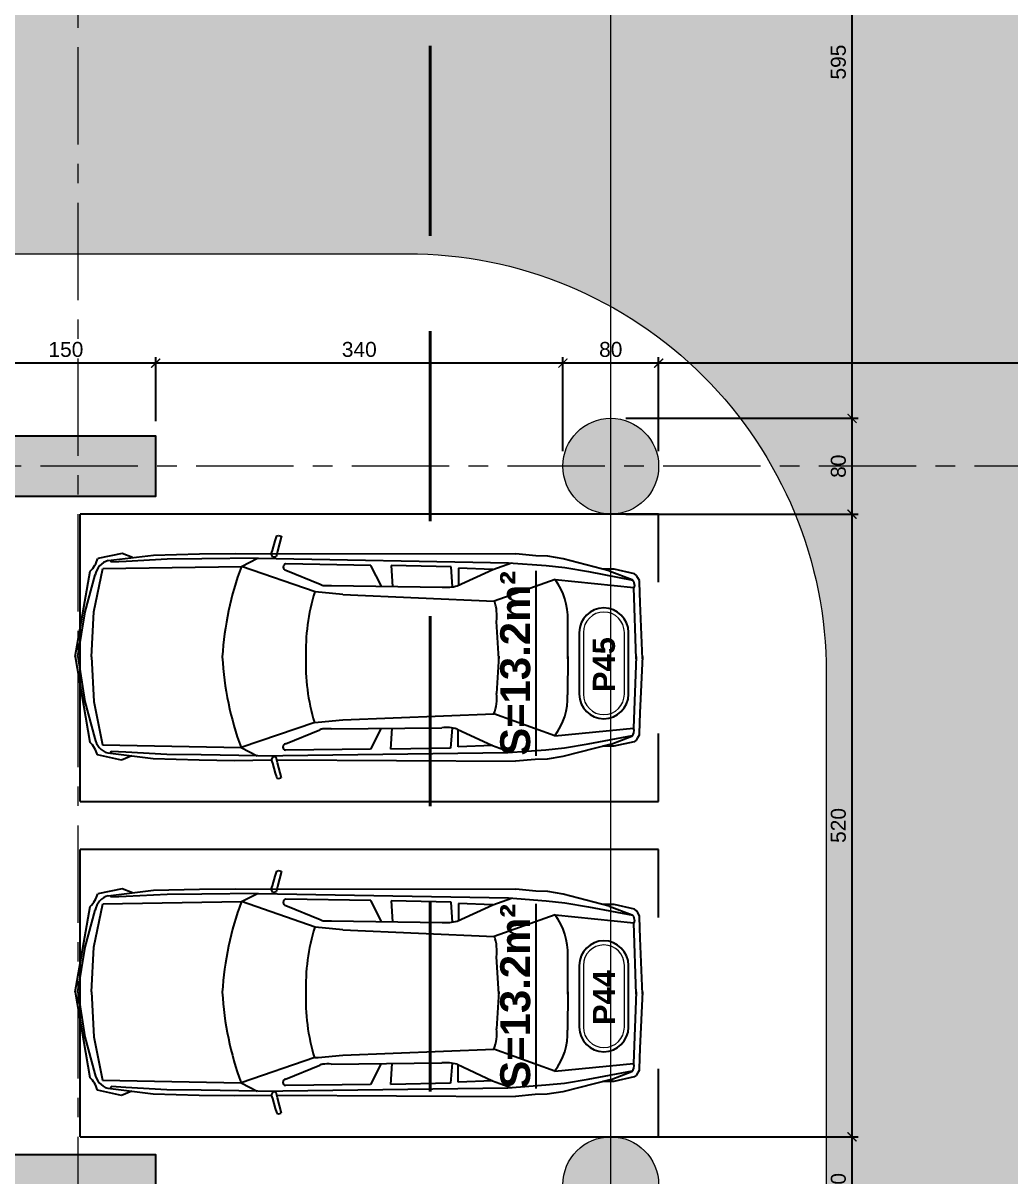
# Model space of a CAD drawing. Header units: centimetres. Extents: x 60496 to 66049, y -55119 to -48212.
# Drawn here: x 63377 to 64201, y -51265 to -50302 of the extents above; entities that cross this region are included whole.
import ezdxf
from ezdxf.enums import TextEntityAlignment as Align

# ---------------------------------------------------------------- set-up
doc = ezdxf.new("R2010")
doc.units = ezdxf.units.CM
doc.header["$LTSCALE"] = 50
doc.header["$MEASUREMENT"] = 0
for name, pattern in [('23486-A01$0${ Chain Double-Dash }', [0]), ('AXES', [2, 1.25, -0.25, 0.25, -0.25]), ('CACHE', [0.375, 0.25, -0.125]), ('CONTINU', [0]), ('DASHED2', [9.525, 6.35, -3.175])]:
    doc.linetypes.add(name, pattern=pattern)
doc.layers.get('0').update_dxf_attribs({"color": 8})
for name, color, linetype in [('AXES', 10, 'AXES'), ('BETON COUPE', 3, 'CONTINU'), ('BETON TRAME', 252, 'Continuous'), ('COTE 50ème', 1, 'Continuous'), ('FINI', 251, 'Continuous'), ('PILIER', 7, 'Continuous'), ('TEXTE', 7, 'Continuous')]:
    doc.layers.add(name, color=color, linetype=linetype)
for name, color, linetype, lineweight in [('BETON HACHURE', 253, 'Continuous', 13), ('EXISTANT COUPE', 251, 'Continuous', 40), ('MACONNERIE COUPE', 7, 'Continuous', 30)]:
    doc.layers.add(name, color=color, linetype=linetype, lineweight=lineweight)
for name, color, linetype, lineweight, true_color in [('HORS GEL', 7, 'CACHE', 15, 0x00661a), ('HORS GEL COTE', 7, 'Continuous', 13, 0x00661a), ('New_2D Drafting - General_Pen_No__4', 252, 'Continuous', 13, 0x696969)]:
    doc.layers.add(name, color=color, linetype=linetype, lineweight=lineweight, true_color=true_color)
doc.layers.add('PREFA MUR SUP TRAME', color=7, linetype='Continuous', true_color=0xd7c7ff)
doc.styles.add('BRMNAMES', font='swisseb.ttf', dxfattribs={"height": 20})
doc.styles.add('RS_TEXT_1.50', font='arial.ttf', dxfattribs={"height": 12.5})
doc.styles.add('RS_TXT_50', font='arial.ttf', dxfattribs={"height": 12.5})
doc.dimstyles.new('RS_50CM_LINEAIRE', dxfattribs={"dimscale": 5, "dimtxt": 12.5, "dimasz": 1.5, "dimexe": 1, "dimexo": 2.5, "dimgap": 1, "dimtad": 1, "dimdec": 1, "dimrnd": 0.5, "dimdsep": 46, "dimtxsty": 'RS_TXT_50', "dimblk1": 'ARCHTICK', "dimblk2": 'ARCHTICK', "dimsah": 1, "dimcen": 2.5, "dimdle": 1, "dimclrt": 4, "dimadec": 0, "dimazin": 2, "dimtfac": 1, "dimtdec": 1, "dimtix": 1, "dimtmove": 2, "dimatfit": 3, "dimfxl": 1, "dimtolj": 1, "dimtzin": 0, "dimarcsym": 0})

# ---------------------------------------------------------------- blocks, each defined once
blk = doc.blocks.new('A$Ce9568e5d')
at = {"layer": 'AXES', "lineweight": 5, "ltscale": 1.3}
for p, q in [((805, 1580), (805, -1344.97)), ((3195, 190), (-1985, 190))]:
    blk.add_line(p, q, dxfattribs=at)
at = {"layer": 'HORS GEL', "linetype": '23486-A01$0${ Chain Double-Dash }', "ltscale": 1.2}
blk.add_line((1250, -1150), (1250, 1580), dxfattribs=at)
blk = doc.blocks.new('_ArchTick')
at = {"color": 0, "linetype": 'ByBlock', "const_width": 0.15}
blk.add_lwpolyline([(-0.5, -0.5), (0.5, 0.5)], dxfattribs=at)
blk = doc.blocks.new('*D1313')
at = {"layer": 'COTE 50ème', "color": 0, "lineweight": -2, "ltscale": 0.5, "transparency": 16777216}
for p, q in [((64069.44, -51317.3), (64069.44, -51227.36)), ((63880.45, -51232.36), (64074.44, -51232.36)), ((63882.69, -51312.3), (64074.44, -51312.3))]:
    blk.add_line(p, q, dxfattribs=at)
at = {"layer": 'Defpoints', "color": 0, "ltscale": 0.5, "transparency": 16777216}
for p in [(63867.95, -51232.36), (64069.44, -51232.36), (63870.19, -51312.3)]:
    blk.add_point(p, dxfattribs=at)
at = {"layer": 'COTE 50ème', "color": 0, "lineweight": -2, "ltscale": 0.5, "transparency": 16777216, "xscale": 7.5, "yscale": 7.5, "zscale": 7.5}
for p, rotation in [((64069.44, -51232.36), 90), ((64069.44, -51312.3), 270)]:
    blk.add_blockref('_ArchTick', p, dxfattribs=dict(at, rotation=rotation))
at = {"layer": 'COTE 50ème', "color": 4, "ltscale": 0.5, "transparency": 16777216, "insert": (64058.05, -51272.33), "char_height": 12.5, "attachment_point": 5, "rotation": 90, "style": 'RS_TXT_50'}
blk.add_mtext('\\A1;80', dxfattribs=at)
blk = doc.blocks.new('*D1314')
at = {"layer": 'COTE 50ème', "color": 0, "lineweight": -2, "ltscale": 0.5, "transparency": 16777216}
for p, q in [((64069.44, -51237.36), (64069.44, -50707.36)), ((63880.45, -50712.36), (64074.44, -50712.36)), ((63880.45, -51232.36), (64074.44, -51232.36))]:
    blk.add_line(p, q, dxfattribs=at)
at = {"layer": 'Defpoints', "color": 0, "ltscale": 0.5, "transparency": 16777216}
for p in [(63867.95, -50712.36), (64069.44, -50712.36), (63867.95, -51232.36)]:
    blk.add_point(p, dxfattribs=at)
at = {"layer": 'COTE 50ème', "color": 0, "lineweight": -2, "ltscale": 0.5, "transparency": 16777216, "xscale": 7.5, "yscale": 7.5, "zscale": 7.5}
for p, rotation in [((64069.44, -50712.36), 90), ((64069.44, -51232.36), 270)]:
    blk.add_blockref('_ArchTick', p, dxfattribs=dict(at, rotation=rotation))
at = {"layer": 'COTE 50ème', "color": 4, "ltscale": 0.5, "transparency": 16777216, "insert": (64058.05, -50972.36), "char_height": 12.5, "attachment_point": 5, "rotation": 90, "style": 'RS_TXT_50'}
blk.add_mtext('\\A1;520', dxfattribs=at)
blk = doc.blocks.new('*D1315')
at = {"layer": 'COTE 50ème', "color": 0, "lineweight": -2, "ltscale": 0.5, "transparency": 16777216}
for p, q in [((63880.45, -50632.36), (64074.44, -50632.36)), ((64069.44, -50717.36), (64069.44, -50627.36)), ((63880.45, -50712.36), (64074.44, -50712.36))]:
    blk.add_line(p, q, dxfattribs=at)
at = {"layer": 'Defpoints', "color": 0, "ltscale": 0.5, "transparency": 16777216}
for p in [(63867.95, -50632.36), (64069.44, -50632.36), (63867.95, -50712.36)]:
    blk.add_point(p, dxfattribs=at)
at = {"layer": 'COTE 50ème', "color": 0, "lineweight": -2, "ltscale": 0.5, "transparency": 16777216, "xscale": 7.5, "yscale": 7.5, "zscale": 7.5}
for p, rotation in [((64069.44, -50632.36), 90), ((64069.44, -50712.36), 270)]:
    blk.add_blockref('_ArchTick', p, dxfattribs=dict(at, rotation=rotation))
at = {"layer": 'COTE 50ème', "color": 4, "ltscale": 0.5, "transparency": 16777216, "insert": (64058.05, -50672.36), "char_height": 12.5, "attachment_point": 5, "rotation": 90, "style": 'RS_TXT_50'}
blk.add_mtext('\\A1;80', dxfattribs=at)
blk = doc.blocks.new('*D1316')
at = {"layer": 'COTE 50ème', "color": 0, "lineweight": -2, "ltscale": 0.5, "transparency": 16777216}
for p, q in [((64069.44, -50637.36), (64069.44, -50032.36)), ((64000.45, -50037.36), (64074.44, -50037.36)), ((63880.45, -50632.36), (64074.44, -50632.36))]:
    blk.add_line(p, q, dxfattribs=at)
at = {"layer": 'Defpoints', "color": 0, "ltscale": 0.5, "transparency": 16777216}
for p in [(63987.95, -50037.36), (64069.44, -50037.36), (63867.95, -50632.36)]:
    blk.add_point(p, dxfattribs=at)
at = {"layer": 'COTE 50ème', "color": 0, "lineweight": -2, "ltscale": 0.5, "transparency": 16777216, "xscale": 7.5, "yscale": 7.5, "zscale": 7.5}
for p, rotation in [((64069.44, -50037.36), 90), ((64069.44, -50632.36), 270)]:
    blk.add_blockref('_ArchTick', p, dxfattribs=dict(at, rotation=rotation))
at = {"layer": 'COTE 50ème', "color": 4, "ltscale": 0.5, "transparency": 16777216, "insert": (64058.05, -50334.86), "char_height": 12.5, "attachment_point": 5, "rotation": 90, "style": 'RS_TXT_50'}
blk.add_mtext('\\A1;595', dxfattribs=at)
blk = doc.blocks.new('*D1235')
at = {"layer": 'COTE 50ème', "color": 0, "lineweight": -2, "ltscale": 0.5, "transparency": 16777216}
for p, q in [((63907.95, -50659.86), (63907.95, -50581.27)), ((64572.95, -50659.86), (64572.95, -50581.27)), ((64577.95, -50586.27), (63902.95, -50586.27))]:
    blk.add_line(p, q, dxfattribs=at)
at = {"layer": 'Defpoints', "color": 0, "ltscale": 0.5, "transparency": 16777216}
for p in [(63907.95, -50586.27), (63907.95, -50672.36), (64572.95, -50672.36)]:
    blk.add_point(p, dxfattribs=at)
at = {"layer": 'COTE 50ème', "color": 0, "lineweight": -2, "ltscale": 0.5, "transparency": 16777216, "xscale": 7.5, "yscale": 7.5, "zscale": 7.5, "rotation": 180}
blk.add_blockref('_ArchTick', (63907.95, -50586.27), dxfattribs=at)
at = {"layer": 'COTE 50ème', "color": 0, "lineweight": -2, "ltscale": 0.5, "transparency": 16777216, "xscale": 7.5, "yscale": 7.5, "zscale": 7.5}
blk.add_blockref('_ArchTick', (64572.95, -50586.27), dxfattribs=at)
at = {"layer": 'COTE 50ème', "color": 4, "ltscale": 0.5, "transparency": 16777216, "insert": (64240.45, -50574.89), "char_height": 12.5, "attachment_point": 5, "style": 'RS_TXT_50'}
blk.add_mtext('\\A1;665', dxfattribs=at)
blk = doc.blocks.new('*D1236')
at = {"layer": 'COTE 50ème', "color": 0, "lineweight": -2, "ltscale": 0.5, "transparency": 16777216}
for p, q in [((63827.95, -50659.86), (63827.95, -50581.27)), ((63907.95, -50659.86), (63907.95, -50581.27)), ((63912.95, -50586.27), (63822.95, -50586.27))]:
    blk.add_line(p, q, dxfattribs=at)
at = {"layer": 'Defpoints', "color": 0, "ltscale": 0.5, "transparency": 16777216}
for p in [(63827.95, -50586.27), (63827.95, -50672.36), (63907.95, -50672.36)]:
    blk.add_point(p, dxfattribs=at)
at = {"layer": 'COTE 50ème', "color": 0, "lineweight": -2, "ltscale": 0.5, "transparency": 16777216, "xscale": 7.5, "yscale": 7.5, "zscale": 7.5, "rotation": 180}
blk.add_blockref('_ArchTick', (63827.95, -50586.27), dxfattribs=at)
at = {"layer": 'COTE 50ème', "color": 0, "lineweight": -2, "ltscale": 0.5, "transparency": 16777216, "xscale": 7.5, "yscale": 7.5, "zscale": 7.5}
blk.add_blockref('_ArchTick', (63907.95, -50586.27), dxfattribs=at)
at = {"layer": 'COTE 50ème', "color": 4, "ltscale": 0.5, "transparency": 16777216, "insert": (63867.95, -50574.89), "char_height": 12.5, "attachment_point": 5, "style": 'RS_TXT_50'}
blk.add_mtext('\\A1;80', dxfattribs=at)
blk = doc.blocks.new('*D1237')
at = {"layer": 'COTE 50ème', "color": 0, "lineweight": -2, "ltscale": 0.5, "transparency": 16777216}
for p, q in [((63487.95, -50634.86), (63487.95, -50581.27)), ((63827.95, -50659.86), (63827.95, -50581.27)), ((63832.95, -50586.27), (63482.95, -50586.27))]:
    blk.add_line(p, q, dxfattribs=at)
at = {"layer": 'Defpoints', "color": 0, "ltscale": 0.5, "transparency": 16777216}
for p in [(63487.95, -50586.27), (63487.95, -50647.36), (63827.95, -50672.36)]:
    blk.add_point(p, dxfattribs=at)
at = {"layer": 'COTE 50ème', "color": 0, "lineweight": -2, "ltscale": 0.5, "transparency": 16777216, "xscale": 7.5, "yscale": 7.5, "zscale": 7.5, "rotation": 180}
blk.add_blockref('_ArchTick', (63487.95, -50586.27), dxfattribs=at)
at = {"layer": 'COTE 50ème', "color": 0, "lineweight": -2, "ltscale": 0.5, "transparency": 16777216, "xscale": 7.5, "yscale": 7.5, "zscale": 7.5}
blk.add_blockref('_ArchTick', (63827.95, -50586.27), dxfattribs=at)
at = {"layer": 'COTE 50ème', "color": 4, "ltscale": 0.5, "transparency": 16777216, "insert": (63657.95, -50574.88), "char_height": 12.5, "attachment_point": 5, "style": 'RS_TXT_50'}
blk.add_mtext('\\A1;340', dxfattribs=at)
blk = doc.blocks.new('*D1238')
at = {"layer": 'COTE 50ème', "color": 0, "lineweight": -2, "ltscale": 0.5, "transparency": 16777216}
for p, q in [((63337.95, -50634.86), (63337.95, -50581.27)), ((63487.95, -50634.86), (63487.95, -50581.27)), ((63492.95, -50586.27), (63332.95, -50586.27))]:
    blk.add_line(p, q, dxfattribs=at)
at = {"layer": 'Defpoints', "color": 0, "ltscale": 0.5, "transparency": 16777216}
for p in [(63337.95, -50586.27), (63337.95, -50647.36), (63487.95, -50647.36)]:
    blk.add_point(p, dxfattribs=at)
at = {"layer": 'COTE 50ème', "color": 0, "lineweight": -2, "ltscale": 0.5, "transparency": 16777216, "xscale": 7.5, "yscale": 7.5, "zscale": 7.5, "rotation": 180}
blk.add_blockref('_ArchTick', (63337.95, -50586.27), dxfattribs=at)
at = {"layer": 'COTE 50ème', "color": 0, "lineweight": -2, "ltscale": 0.5, "transparency": 16777216, "xscale": 7.5, "yscale": 7.5, "zscale": 7.5}
blk.add_blockref('_ArchTick', (63487.95, -50586.27), dxfattribs=at)
at = {"layer": 'COTE 50ème', "color": 4, "ltscale": 0.5, "transparency": 16777216, "insert": (63412.95, -50574.89), "char_height": 12.5, "attachment_point": 5, "style": 'RS_TXT_50'}
blk.add_mtext('\\A1;150', dxfattribs=at)
blk = doc.blocks.new('PILIER')
at = {"color": 252}
blk.add_lwpolyline([(1.563, 1.2), (-1.437, 1.2, 1), (-1.437, -1.2), (1.563, -1.2, 1), (1.563, 1.2, -1)], format="xyb", dxfattribs=at)
at = {"color": 10, "lineweight": 20}
blk.add_lwpolyline([(1.563, 1), (-1.437, 1, 1), (-1.437, -1), (1.563, -1, 1)], format="xyb", close=True, dxfattribs=at)
at = {"color": 7, "style": 'BRMNAMES'}
blk.add_attdef('PILIER_TEXTE', text='', height=1.076, dxfattribs=at).set_placement((0, 0), align=Align.MIDDLE_CENTER)

msp = doc.modelspace()

# ---------------------------------------------------------------- hatches: boundary and pattern name
at = {"layer": 'BETON HACHURE', "transparency": 33554585}
h = msp.add_hatch(dxfattribs=at)
h.set_pattern_fill('ANSI37', color=256, scale=50, angle=270, style=0)
h.set_pattern_definition([(315, (-1160.4855, 19655.393), (4.4194174, 4.4194174), []), (45, (-1160.4855, 19655.393), (-4.4194174, 4.4194174), [])])
h.paths.add_polyline_path([(62772.95, -51847.22), (62797.95, -51847.22), (62797.95, -52172.22), (62772.95, -52172.22)], flags=0)
h.paths.add_polyline_path([(62772.95, -51847.22), (62797.95, -51847.22), (62797.95, -52172.22), (62772.95, -52172.22)], flags=0)
h.paths.add_polyline_path([(64952.95, -51987.36), (64952.95, -52037.36), (65032.95, -52037.36), (65032.95, -51987.36)], flags=0)
h.paths.add_polyline_path([(64572.95, -51987.36), (64572.95, -52037.36), (64652.95, -52037.36), (64652.95, -51987.36)], flags=0)
edge = h.paths.add_edge_path(flags=0)
edge.add_arc((64612.95, -50672.36), 40, 0, 360)
edge = h.paths.add_edge_path(flags=0)
edge.add_arc((64612.95, -49997.36), 40, 0, 360)
edge = h.paths.add_edge_path(flags=0)
edge.add_arc((64612.95, -51272.36), 40, 0, 360)
h.paths.add_polyline_path([(65692.87, -49527.22), (61269.11, -49527.22), (60879.82, -54263.92), (65445.45, -54713.51), (65692.87, -54713.51)])
edge = h.paths.add_edge_path(flags=0)
edge.add_arc((64612.95, -51272.36), 40, 0, 360)
h.paths.add_polyline_path([(63397.95, -49552.22), (63397.95, -49972.36), (63422.95, -49972.36), (63422.95, -49552.22), (64992.96, -49552.22), (64992.95, -51312.36), (65032.95, -51312.36), (65032.95, -49552.22), (65667.87, -49552.22), (65667.87, -53452.22), (65032.95, -53452.22), (65032.95, -52057.36), (64992.95, -52057.36), (64992.95, -53477.22), (65667.87, -53477.22), (65667.87, -54685.93), (65459.18, -54688.51), (64660.45, -54610.07), (64660.45, -54122.36), (64635.45, -54122.36), (64635.45, -54607.62), (63330.45, -54479.46), (63330.45, -54122.36), (63305.45, -54122.36), (63305.45, -54477.01), (62117.95, -54360.39), (62117.95, -54122.36), (62067.95, -54122.36), (62067.95, -54355.48), (60906.75, -54241.45), (61082.14, -52107.36), (61287.95, -52107.36), (61287.95, -52057.36), (61086.25, -52057.36), (61088.1, -52037.36), (61287.95, -52037.36), (61287.95, -51987.36), (61092.01, -51987.36), (61148.71, -51297.36), (61287.95, -51297.36), (61287.95, -51247.36), (61152.82, -51247.36), (61198.03, -50697.36), (61287.95, -50697.36), (61287.95, -50647.36), (61202.13, -50647.36), (61292.14, -49552.22), (62070.45, -49552.22), (62070.45, -49972.36), (62095.45, -49972.36), (62095.45, -49552.22)], flags=16)
h.paths.add_polyline_path([(64572.95, -51232.36), (64572.95, -51312.36), (64652.95, -51312.36), (64652.95, -51232.36)], flags=0)
at = {"layer": 'BETON TRAME', "transparency": 33554559}
h = msp.add_hatch(color=256, dxfattribs=at)
h.dxf.hatch_style = 1
h.paths.add_polyline_path([(62157.95, -51297.36), (62122.95, -51297.36), (62122.95, -50647.36), (62157.95, -50647.36), (62157.95, -50822.36), (62617.95, -50822.36), (62617.95, -50647.36), (62652.95, -50647.36), (62652.95, -51297.36), (62617.95, -51297.36), (62617.95, -50862.36), (62407.95, -50862.36), (62407.95, -51192.36), (62367.95, -51192.36), (62367.95, -50862.36), (62157.95, -50862.36)])
h.paths.add_polyline_path([(61287.95, -49972.36), (61287.95, -50022.36), (61437.95, -50022.36), (61437.95, -49972.36)])
h.paths.add_polyline_path([(62007.95, -49972.36), (62007.95, -50022.36), (62157.95, -50022.36), (62157.95, -49972.36)])
h.paths.add_polyline_path([(62617.95, -49972.36), (62617.95, -50022.36), (62767.95, -50022.36), (62767.95, -49972.36)])
h.paths.add_polyline_path([(63337.95, -49972.36), (63337.95, -50022.36), (63487.95, -50022.36), (63487.95, -49972.36)])
h.paths.add_polyline_path([(63337.95, -50647.36), (63337.95, -50697.36), (63487.95, -50697.36), (63487.95, -50647.36)])
h.paths.add_polyline_path([(61287.95, -50647.36), (61287.95, -50697.36), (61437.95, -50697.36), (61437.95, -50647.36)])
h.paths.add_polyline_path([(61287.95, -51247.36), (61287.95, -51297.36), (61437.95, -51297.36), (61437.95, -51247.36)])
h.paths.add_polyline_path([(63337.95, -51247.36), (63337.95, -51297.36), (63487.95, -51297.36), (63487.95, -51247.36)])
h.paths.add_polyline_path([(63337.95, -51987.36), (63337.95, -52037.36), (63487.95, -52037.36), (63487.95, -51987.36)])
h.paths.add_polyline_path([(61437.95, -52037.36), (61437.95, -51987.36), (61287.95, -51987.36), (61287.95, -52037.36)])
h.paths.add_polyline_path([(62102.95, -51987.36), (62102.95, -52037.36), (62227.95, -52037.36), (62227.95, -51987.36)])
h.paths.add_polyline_path([(62547.95, -51987.36), (62547.95, -52037.36), (62672.95, -52037.36), (62672.95, -51987.36)])
h.paths.add_polyline_path([(62522.95, -52037.36), (62547.95, -52037.36), (62547.95, -51532.36), (62522.95, -51532.36)])
h.paths.add_polyline_path([(62227.95, -52037.36), (62252.95, -52037.36), (62252.95, -51532.36), (62227.95, -51532.36)])
at = {"layer": 'New_2D Drafting - General_Pen_No__4', "linetype": 'Continuous', "lineweight": 0, "true_color": 0xc7c8ca, "transparency": 33554546}
h = msp.add_hatch(color=9, dxfattribs=at)
edge = h.paths.add_edge_path()
edge.add_line((64367.95, -51124.86), (64367.95, -50634.86))
edge.add_arc((63907.95, -50634.86), 460, 0, 90)
edge.add_line((63907.95, -50174.86), (62122.95, -50174.86))
edge.add_arc((62122.95, -50634.86), 460, 90, 180)
edge.add_line((61662.95, -50634.86), (61662.95, -53323.54))
edge.add_arc((62122.95, -53323.54), 460, 180, 266.91954)
edge.add_line((62098.23, -53782.88), (64199.36, -53895.95))
edge.add_line((64199.36, -53895.95), (64906.1, -53933.99))
edge.add_arc((64899.76, -54067.76), 133.92, 4.03594, 87.28895, ccw=False)
edge.add_line((65033.35, -54058.33), (65587.47, -54035.81))
edge.add_arc((64922.41, -54349.93), 735.52, 25.28163, 89.98749)
edge.add_line((64922.57, -53614.41), (64699.15, -53602.39))
edge.add_arc((64717.95, -53252.89), 350, 180, 266.91954, ccw=False)
edge.add_line((64367.95, -53252.89), (64367.95, -52144.86))
edge.add_arc((64717.95, -52144.86), 350, 90, 180, ccw=False)
edge.add_line((64717.95, -51794.86), (64722.95, -51794.86))
edge.add_arc((64722.95, -52144.86), 350, 6.15064, 90, ccw=False)
edge.add_line((65070.94, -52107.36), (65667.87, -52107.36))
edge.add_line((65667.87, -52107.36), (65667.87, -49527.22))
edge.add_line((65667.87, -49527.22), (65072.95, -49527.22))
edge.add_line((65072.95, -49527.22), (65072.95, -51124.86))
edge.add_arc((64722.95, -51124.86), 350, -90, 0, ccw=False)
edge.add_line((64722.95, -51474.86), (64717.95, -51474.86))
edge.add_arc((64717.95, -51124.86), 350, 180, 270, ccw=False)
edge = h.paths.add_edge_path(flags=16)
edge.add_arc((63697.95, -53198), 350, -93.08046, 0, ccw=False)
edge.add_line((63679.15, -53547.49), (62314.15, -53474.03))
edge.add_arc((62332.95, -53124.54), 350, 180, 266.91954, ccw=False)
edge.add_line((61982.95, -53124.54), (61982.95, -50844.86))
edge.add_arc((62332.95, -50844.86), 350, 90, 180, ccw=False)
edge.add_line((62332.95, -50494.86), (63697.95, -50494.86))
edge.add_arc((63697.95, -50844.86), 350, 0, 90, ccw=False)
edge.add_line((64047.95, -50844.86), (64047.95, -53198))
at = {"layer": 'PREFA MUR SUP TRAME'}
h = msp.add_hatch(color=256, dxfattribs=at)
h.paths.add_polyline_path([(63827.95, -51987.36), (63827.95, -52037.36), (63907.95, -52037.36), (63907.95, -51987.36)])
h.paths.add_polyline_path([(62117.95, -52412.36), (62097.95, -52412.36), (62097.95, -52087.36), (62542.95, -52087.36), (62542.95, -52412.36), (62522.95, -52412.36), (62522.95, -52107.36), (62332.95, -52107.36), (62332.95, -52412.36), (62307.95, -52412.36), (62307.95, -52107.36), (62117.95, -52107.36)])
h.paths.add_polyline_path([(62117.95, -52797.36), (62067.95, -52797.36), (62067.95, -52927.36), (62117.95, -52927.36)])
h.paths.add_polyline_path([(61437.95, -52847.36), (61437.95, -52797.36), (61287.95, -52797.36), (61287.95, -52847.36)])
h.paths.add_polyline_path([(61437.95, -53373.36), (61437.95, -53323.36), (61287.95, -53323.36), (61287.95, -53373.36)])
h.paths.add_polyline_path([(62117.95, -53222.36), (62067.95, -53222.36), (62067.95, -53372.36), (62117.95, -53372.36)])
h.paths.add_polyline_path([(62117.95, -53972.36), (62067.95, -53972.36), (62067.95, -54122.36), (62117.95, -54122.36)])
h.paths.add_polyline_path([(61437.95, -54067.36), (61437.95, -54017.36), (61287.95, -54017.36), (61287.95, -54067.36)])
h.paths.add_polyline_path([(61437.95, -52107.36), (61437.95, -52057.36), (61287.95, -52057.36), (61287.95, -52107.36)])
edge = h.paths.add_edge_path()
edge.add_arc((63867.95, -51272.36), 40, 0, 360)
edge = h.paths.add_edge_path()
edge.add_arc((63867.95, -50672.36), 40, 0, 360)
edge = h.paths.add_edge_path()
edge.add_arc((63987.95, -49997.36), 40, 0, 360)
h.paths.add_polyline_path([(62522.95, -53323.39), (62572.95, -53323.39), (62572.95, -53397.39), (62522.95, -53397.39)])

# ---------------------------------------------------------------- linework, layer by layer
at = {"layer": 'BETON COUPE'}
for points in [[(63337.95, -50647.36), (63337.95, -50697.36), (63487.95, -50697.36), (63487.95, -50647.36)], [(63337.95, -51247.36), (63337.95, -51297.36), (63487.95, -51297.36), (63487.95, -51247.36)]]:
    msp.add_lwpolyline(points, close=True, dxfattribs=at)
at = {"layer": 'BETON COUPE', "lineweight": 5, "ltscale": 0.5}
for centre in [(63867.95, -50672.36), (63867.95, -51272.36)]:
    msp.add_circle(centre, 40, dxfattribs=at)
at = {"layer": 'EXISTANT COUPE', "lineweight": 5}
msp.add_lwpolyline([(64717.95, -51474.86, -0.414214), (64367.95, -51124.86), (64367.95, -51124.86), (64367.95, -50634.86, 0.414214), (63907.95, -50174.86), (62122.95, -50174.86, 0.414214), (61662.95, -50634.86), (61662.95, -53323.54, 0.398553)], format="xyb", dxfattribs=at)
msp.add_lwpolyline([(64047.95, -53198, -0.43005), (63679.15, -53547.49), (62314.15, -53474.03, -0.398553), (61982.95, -53124.54), (61982.95, -50844.86, -0.414214), (62332.95, -50494.86), (63697.95, -50494.86, -0.414214), (64047.95, -50844.86), (64047.95, -53198, -0.43005)], format="xyb", close=True, dxfattribs=at)
at = {"layer": 'FINI'}
for p, q in [((63424.8, -50952.36), (63424.8, -50712.36)), ((63907.95, -50712.36), (63424.8, -50712.36)), ((63907.95, -50769.2), (63907.95, -50712.36)), ((63589.19, -50730.53), (63590.57, -50730.09)), ((63590.57, -50730.09), (63592.82, -50730.68)), ((63585.4, -50742.83), (63587.78, -50734.63)), ((63587.78, -50734.63), (63588.73, -50731.44)), ((63588.73, -50731.44), (63589.19, -50730.53)), ((63592.85, -50730.57), (63589.51, -50743.34)), ((63459.82, -50745.17), (63439.65, -50749.37)), ((63448.19, -50751.05), (63486.09, -50746.52)), ((63468.43, -50748.63), (63459.82, -50745.17)), ((63486.09, -50746.52), (63524.49, -50745.65)), ((63524.49, -50745.65), (63554.21, -50745.33)), ((63573.46, -50749.23), (63526.37, -50749.75)), ((63554.21, -50745.33), (63788.78, -50745.52)), ((63559.51, -50755.98), (63573.07, -50749.24)), ((63573.46, -50749.23), (63782.46, -50752.91)), ((63584.46, -50745.57), (63585.4, -50742.83)), ((63585.8, -50748.33), (63584.46, -50745.57)), ((63586.71, -50748.34), (63585.8, -50748.33)), ((63588.55, -50747.9), (63586.71, -50748.34)), ((63589.51, -50743.34), (63588.55, -50747.9)), ((63589.02, -50745.66), (63589.53, -50745.66)), ((63805.26, -50747.17), (63788.78, -50745.52)), ((63815.32, -50747.52), (63805.26, -50747.17)), ((63828.15, -50749.67), (63815.32, -50747.52)), ((63436.38, -50793.92), (63443.88, -50757.87)), ((63443.88, -50757.87), (63559.51, -50755.98)), ((63450.95, -50752.39), (63450.14, -50750.82)), ((63463.29, -50751.8), (63450.95, -50752.39)), ((63497.56, -50750.06), (63463.29, -50751.8)), ((63526.37, -50749.75), (63497.56, -50750.06)), ((63621, -50777.33), (63559.51, -50755.98)), ((63667.72, -50755.15), (63596.65, -50753.94)), ((63676.41, -50772.62), (63667.72, -50755.15)), ((63734.55, -50756.35), (63684.69, -50755.18)), ((63684.69, -50755.18), (63685.69, -50772.74)), ((63735.71, -50773.12), (63734.55, -50756.35)), ((63739.82, -50772.27), (63769.55, -50758.54)), ((63740.91, -50757.42), (63740.88, -50771.65)), ((63769.55, -50758.54), (63740.91, -50757.42)), ((63769.55, -50758.54), (63784.96, -50753.1)), ((63782.46, -50752.91), (63814.03, -50755.31)), ((63814.03, -50755.31), (63829.6, -50756.97)), ((63866.67, -50759.77), (63828.15, -50749.67)), ((63829.6, -50756.97), (63849.3, -50760.41)), ((63870.77, -50758.35), (63861.64, -50758.45)), ((63887.73, -50762.28), (63870.77, -50758.35)), ((63420.69, -50831.38), (63433.27, -50759.97)), ((63428.95, -50793.9), (63437.5, -50763.16)), ((63596.63, -50759.24), (63625.25, -50770.97)), ((63821.64, -50766.93), (63770.56, -50785.06)), ((63821.5, -50766.92), (63887.27, -50773.63)), ((63849.3, -50760.41), (63886.3, -50767.4)), ((63866.67, -50759.77), (63885.95, -50766.87)), ((63885.95, -50766.87), (63886.88, -50768.23)), ((63886.88, -50768.23), (63887.35, -50769.6)), ((63889.57, -50763.63), (63887.73, -50762.28)), ((63890.5, -50765.45), (63889.57, -50763.63)), ((63891.9, -50767.72), (63890.5, -50765.45)), ((63891.92, -50769.09), (63891.9, -50767.72)), ((63634.8, -50772.05), (63727.09, -50773.3)), ((63887.83, -50771.88), (63887.27, -50773.63)), ((63889.07, -50833.33), (63887.27, -50773.63)), ((63887.35, -50769.6), (63887.83, -50771.88)), ((63892.55, -50786.38), (63891.92, -50769.09)), ((63644.33, -50779.5), (63770.56, -50785.06)), ((63894.37, -50833.34), (63892.55, -50786.38)), ((63422.79, -50831.39), (63428.95, -50793.9)), ((63434.27, -50831.41), (63436.38, -50793.92)), ((63774.46, -50833.11), (63772.64, -50802.04)), ((63831.99, -50833.21), (63832.05, -50801.1)), ((63420.69, -50831.38), (63432.97, -50902.85)), ((63422.79, -50831.39), (63428.8, -50868.9)), ((63434.27, -50831.41), (63436.22, -50868.91)), ((63774.47, -50831.12), (63772.52, -50862.18)), ((63831.99, -50831.25), (63831.92, -50863.36)), ((63889.08, -50831.37), (63887.03, -50891.06)), ((63894.37, -50831.38), (63892.36, -50878.34)), ((63428.8, -50868.9), (63437.22, -50899.68)), ((63436.22, -50868.91), (63443.57, -50904.99)), ((63644.11, -50884.19), (63770.36, -50879.15)), ((63821.37, -50897.49), (63770.36, -50879.15)), ((63892.36, -50878.34), (63891.65, -50895.62)), ((63620.77, -50886.27), (63559.2, -50907.36)), ((63596.33, -50904.25), (63625, -50892.64)), ((63634.55, -50891.6), (63726.84, -50890.73)), ((63676.16, -50891.21), (63667.4, -50908.64)), ((63684.37, -50908.67), (63685.44, -50891.12)), ((63735.47, -50890.95), (63734.23, -50907.72)), ((63739.57, -50891.82), (63769.25, -50905.67)), ((63740.6, -50906.67), (63740.63, -50892.31)), ((63821.23, -50897.5), (63887.03, -50891.06)), ((63887.58, -50892.82), (63887.03, -50891.06)), ((63887.09, -50895.09), (63887.58, -50892.82)), ((63849, -50904.13), (63886.04, -50897.29)), ((63868.2, -50904.41), (63885.68, -50897.82)), ((63887.44, -50902.42), (63870.46, -50906.28)), ((63885.68, -50897.82), (63886.61, -50896.46)), ((63886.61, -50896.46), (63887.09, -50895.09)), ((63889.29, -50901.07), (63887.44, -50902.42)), ((63890.23, -50899.26), (63889.29, -50901.07)), ((63891.63, -50896.99), (63890.23, -50899.26)), ((63891.65, -50895.62), (63891.63, -50896.99)), ((63907.95, -50952.36), (63907.95, -50895.52)), ((63443.57, -50904.99), (63559.2, -50907.36)), ((63447.86, -50911.83), (63485.74, -50916.51)), ((63450.62, -50910.5), (63449.81, -50912.07)), ((63462.96, -50911.14), (63450.62, -50910.5)), ((63497.23, -50913.02), (63462.96, -50911.14)), ((63526.03, -50913.46), (63497.23, -50913.02)), ((63559.2, -50907.36), (63572.73, -50914.16)), ((63573.12, -50914.16), (63782.13, -50911.35)), ((63667.4, -50908.64), (63596.32, -50909.55)), ((63734.23, -50907.72), (63684.37, -50908.67)), ((63769.25, -50905.67), (63740.6, -50906.67)), ((63769.25, -50905.67), (63784.64, -50911.17)), ((63782.13, -50911.35), (63813.72, -50909.08)), ((63813.72, -50909.08), (63829.29, -50907.49)), ((63868.2, -50904.41), (63827.81, -50914.78)), ((63829.29, -50907.49), (63849, -50904.13)), ((63870.46, -50906.28), (63861.47, -50906.14)), ((63459.46, -50917.76), (63439.31, -50913.47)), ((63468.09, -50914.33), (63459.46, -50917.76)), ((63485.74, -50916.51), (63524.14, -50917.54)), ((63524.14, -50917.54), (63553.85, -50917.99)), ((63573.12, -50914.16), (63526.03, -50913.46)), ((63553.85, -50917.99), (63584.46, -50917.66)), ((63585.8, -50914.95), (63584.46, -50917.7)), ((63584.46, -50917.7), (63585.4, -50920.44)), ((63585.4, -50920.44), (63587.78, -50928.64)), ((63586.71, -50914.94), (63585.8, -50914.95)), ((63588.55, -50915.37), (63586.71, -50914.94)), ((63589.51, -50919.94), (63588.55, -50915.37)), ((63589.02, -50917.61), (63589.53, -50917.61)), ((63592.85, -50932.7), (63589.51, -50919.94)), ((63589.53, -50917.61), (63788.42, -50918.76)), ((63804.91, -50917.18), (63788.42, -50918.76)), ((63814.97, -50916.88), (63804.91, -50917.18)), ((63827.81, -50914.78), (63814.97, -50916.88)), ((63587.78, -50928.64), (63588.73, -50931.83)), ((63588.73, -50931.83), (63589.19, -50932.74)), ((63589.19, -50932.74), (63590.57, -50933.18)), ((63590.57, -50933.18), (63592.82, -50932.6)), ((63424.8, -50952.36), (63907.95, -50952.36)), ((63424.8, -51232.36), (63424.8, -50992.36)), ((63907.95, -50992.36), (63424.8, -50992.36)), ((63907.95, -51049.2), (63907.95, -50992.36)), ((63585.4, -51022.83), (63587.78, -51014.63)), ((63587.78, -51014.63), (63588.73, -51011.44)), ((63588.73, -51011.44), (63589.19, -51010.53)), ((63589.19, -51010.53), (63590.57, -51010.09)), ((63592.85, -51010.57), (63589.51, -51023.34)), ((63590.57, -51010.09), (63592.82, -51010.68)), ((63459.82, -51025.17), (63439.65, -51029.37)), ((63448.19, -51031.05), (63486.09, -51026.52)), ((63468.43, -51028.63), (63459.82, -51025.17)), ((63486.09, -51026.52), (63524.49, -51025.65)), ((63524.49, -51025.65), (63554.21, -51025.33)), ((63554.21, -51025.33), (63788.78, -51025.52)), ((63584.46, -51025.57), (63585.4, -51022.83)), ((63585.8, -51028.33), (63584.46, -51025.57)), ((63586.71, -51028.34), (63585.8, -51028.33)), ((63588.55, -51027.9), (63586.71, -51028.34)), ((63589.51, -51023.34), (63588.55, -51027.9)), ((63589.02, -51025.66), (63589.53, -51025.66)), ((63805.26, -51027.17), (63788.78, -51025.52)), ((63815.32, -51027.52), (63805.26, -51027.17)), ((63828.15, -51029.67), (63815.32, -51027.52)), ((63436.38, -51073.92), (63443.88, -51037.87)), ((63443.88, -51037.87), (63559.51, -51035.98)), ((63450.95, -51032.39), (63450.14, -51030.82)), ((63463.29, -51031.8), (63450.95, -51032.39)), ((63497.56, -51030.06), (63463.29, -51031.8)), ((63526.37, -51029.75), (63497.56, -51030.06)), ((63573.46, -51029.23), (63526.37, -51029.75)), ((63559.51, -51035.98), (63573.07, -51029.24)), ((63621, -51057.33), (63559.51, -51035.98)), ((63573.46, -51029.23), (63782.46, -51032.91)), ((63667.72, -51035.15), (63596.65, -51033.94)), ((63676.41, -51052.62), (63667.72, -51035.15)), ((63734.55, -51036.35), (63684.69, -51035.18)), ((63684.69, -51035.18), (63685.69, -51052.74)), ((63735.71, -51053.12), (63734.55, -51036.35)), ((63740.91, -51037.42), (63740.88, -51051.65)), ((63769.55, -51038.54), (63740.91, -51037.42)), ((63769.55, -51038.54), (63784.96, -51033.1)), ((63782.46, -51032.91), (63814.03, -51035.31)), ((63814.03, -51035.31), (63829.6, -51036.97)), ((63866.67, -51039.77), (63828.15, -51029.67)), ((63829.6, -51036.97), (63849.3, -51040.41)), ((63870.77, -51038.35), (63861.64, -51038.45)), ((63887.73, -51042.28), (63870.77, -51038.35)), ((63420.69, -51111.38), (63433.27, -51039.97)), ((63428.95, -51073.9), (63437.5, -51043.16)), ((63596.63, -51039.24), (63625.25, -51050.97)), ((63739.82, -51052.27), (63769.55, -51038.54)), ((63821.64, -51046.93), (63770.56, -51065.06)), ((63821.5, -51046.92), (63887.27, -51053.63)), ((63849.3, -51040.41), (63886.3, -51047.4)), ((63866.67, -51039.77), (63885.95, -51046.87)), ((63885.95, -51046.87), (63886.88, -51048.23)), ((63889.57, -51043.63), (63887.73, -51042.28)), ((63890.5, -51045.45), (63889.57, -51043.63)), ((63891.9, -51047.72), (63890.5, -51045.45)), ((63891.92, -51049.09), (63891.9, -51047.72)), ((63634.8, -51052.05), (63727.09, -51053.3)), ((63886.88, -51048.23), (63887.35, -51049.6)), ((63887.83, -51051.88), (63887.27, -51053.63)), ((63889.07, -51113.33), (63887.27, -51053.63)), ((63887.35, -51049.6), (63887.83, -51051.88)), ((63892.55, -51066.38), (63891.92, -51049.09)), ((63644.33, -51059.5), (63770.56, -51065.06)), ((63894.37, -51113.34), (63892.55, -51066.38)), ((63422.79, -51111.39), (63428.95, -51073.9)), ((63434.27, -51111.41), (63436.38, -51073.92)), ((63774.46, -51113.11), (63772.64, -51082.04)), ((63831.99, -51113.21), (63832.05, -51081.1)), ((63420.69, -51111.38), (63432.97, -51182.85)), ((63422.79, -51111.39), (63428.8, -51148.9)), ((63434.27, -51111.41), (63436.22, -51148.91)), ((63774.47, -51111.12), (63772.52, -51142.18)), ((63831.99, -51111.25), (63831.92, -51143.36)), ((63889.08, -51111.37), (63887.03, -51171.06)), ((63894.37, -51111.38), (63892.36, -51158.34)), ((63428.8, -51148.9), (63437.22, -51179.68)), ((63436.22, -51148.91), (63443.57, -51184.99)), ((63644.11, -51164.19), (63770.36, -51159.15)), ((63821.37, -51177.49), (63770.36, -51159.15)), ((63892.36, -51158.34), (63891.65, -51175.62)), ((63620.77, -51166.27), (63559.2, -51187.36)), ((63596.33, -51184.25), (63625, -51172.64)), ((63634.55, -51171.6), (63726.84, -51170.73)), ((63676.16, -51171.21), (63667.4, -51188.64)), ((63684.37, -51188.67), (63685.44, -51171.12)), ((63735.47, -51170.95), (63734.23, -51187.72)), ((63739.57, -51171.82), (63769.25, -51185.67)), ((63740.6, -51186.67), (63740.63, -51172.31)), ((63821.23, -51177.5), (63887.03, -51171.06)), ((63887.58, -51172.82), (63887.03, -51171.06)), ((63887.09, -51175.09), (63887.58, -51172.82)), ((63849, -51184.13), (63886.04, -51177.29)), ((63868.2, -51184.41), (63885.68, -51177.82)), ((63887.44, -51182.42), (63870.46, -51186.28)), ((63885.68, -51177.82), (63886.61, -51176.46)), ((63886.61, -51176.46), (63887.09, -51175.09)), ((63889.29, -51181.07), (63887.44, -51182.42)), ((63890.23, -51179.26), (63889.29, -51181.07)), ((63891.63, -51176.99), (63890.23, -51179.26)), ((63891.65, -51175.62), (63891.63, -51176.99)), ((63907.95, -51232.36), (63907.95, -51175.52)), ((63443.57, -51184.99), (63559.2, -51187.36)), ((63447.86, -51191.83), (63485.74, -51196.51)), ((63450.62, -51190.5), (63449.81, -51192.07)), ((63462.96, -51191.14), (63450.62, -51190.5)), ((63497.23, -51193.02), (63462.96, -51191.14)), ((63559.2, -51187.36), (63572.73, -51194.16)), ((63573.12, -51194.16), (63782.13, -51191.35)), ((63667.4, -51188.64), (63596.32, -51189.55)), ((63734.23, -51187.72), (63684.37, -51188.67)), ((63769.25, -51185.67), (63740.6, -51186.67)), ((63769.25, -51185.67), (63784.64, -51191.17)), ((63782.13, -51191.35), (63813.72, -51189.08)), ((63813.72, -51189.08), (63829.29, -51187.49)), ((63868.2, -51184.41), (63827.81, -51194.78)), ((63829.29, -51187.49), (63849, -51184.13)), ((63870.46, -51186.28), (63861.47, -51186.14)), ((63459.46, -51197.76), (63439.31, -51193.47)), ((63468.09, -51194.33), (63459.46, -51197.76)), ((63485.74, -51196.51), (63524.14, -51197.54)), ((63526.03, -51193.46), (63497.23, -51193.02)), ((63524.14, -51197.54), (63553.85, -51197.99)), ((63573.12, -51194.16), (63526.03, -51193.46)), ((63553.85, -51197.99), (63584.46, -51197.66)), ((63585.8, -51194.95), (63584.46, -51197.71)), ((63584.46, -51197.71), (63585.4, -51200.44)), ((63585.4, -51200.44), (63587.78, -51208.64)), ((63586.71, -51194.94), (63585.8, -51194.95)), ((63588.55, -51195.37), (63586.71, -51194.94)), ((63589.51, -51199.94), (63588.55, -51195.37)), ((63589.02, -51197.61), (63589.53, -51197.61)), ((63592.85, -51212.7), (63589.51, -51199.94)), ((63589.53, -51197.61), (63788.42, -51198.76)), ((63804.91, -51197.18), (63788.42, -51198.76)), ((63814.97, -51196.88), (63804.91, -51197.18)), ((63827.81, -51194.78), (63814.97, -51196.88)), ((63587.78, -51208.64), (63588.73, -51211.83)), ((63588.73, -51211.83), (63589.19, -51212.74)), ((63589.19, -51212.74), (63590.57, -51213.18)), ((63590.57, -51213.18), (63592.82, -51212.6)), ((63424.8, -51232.36), (63907.95, -51232.36))]:
    msp.add_line(p, q, dxfattribs=at)
for centre, major_axis, ratio, start_param, end_param in [((63417.67, -50743.34), (-22.79, 0.28), 1, 2.33652, 2.886122), ((63452.27, -50765.43), (-14.94, 0.38), 1, -1.269219, -0.12741), ((63746.05, -50839.82), (30.21, 230.33), 0.871542, 1.314587, 1.649297), ((63597.17, -50756.59), (2.56, 0.88), 1, 1.435807, 4.182632), ((63778.73, -50799.03), (53.36, 0.57), 1, -0.04965, 0.632628), ((63783.07, -50826.89), (-169.78, 1.6), 1, -0.287391, 0.04404), ((63531.36, -51867.7), (232.64, 1069.03), 1, 0.110836, 0.132256), ((63631.03, -50760.29), (5.81, 10.66), 1, 3.144817, 3.358791), ((63632.31, -50691.93), (-80.15, 0.77), 0.999999, 1.522288, 1.611465), ((63730.67, -50738.59), (34.89, 0.83), 1, 4.585523, 4.953624), ((63728.72, -50797.69), (-44.14, 0.78), 1, 3.06056, 3.452838), ((63746.08, -50824.29), (-29.26, 230.45), 0.871538, 1.492296, 1.827005), ((63783.05, -50837.38), (-169.79, 0.75), 1, -0.03434, 0.297091), ((63728.57, -50866.35), (-44.24, 1.25), 0.85675, 2.830193, 3.284587), ((63778.59, -50865.22), (53.36, 0.48), 1, -0.656582, 0.025696), ((63535.65, -49795.53), (1092.99, 48.28), 1, -1.537057, -1.515637), ((63630.74, -50903.35), (12.07, 1.35), 1, 1.736829, 1.950804), ((63631.73, -50971.71), (-80.13, 2.06), 1, 4.702988, 4.792166), ((63730.29, -50925.46), (-34.89, 0.82), 1, 4.466762, 4.834863), ((63417.3, -50919.41), (22.65, 2.55), 1, 0.151456, 0.701058), ((63452, -50897.47), (14.94, 0.38), 1, 3.264527, 4.406336), ((63596.86, -50906.9), (2.56, 0.88), 1, 1.435807, 4.182632), ((63417.67, -51023.34), (-22.79, 0.28), 1, 2.33652, 2.886122), ((63452.27, -51045.43), (-14.94, 0.38), 1, -1.269219, -0.12741), ((63746.05, -51119.82), (30.21, 230.33), 0.871542, 1.314587, 1.649297), ((63597.17, -51036.59), (2.56, 0.88), 1, 1.435807, 4.182632), ((63778.73, -51079.03), (53.36, 0.57), 1, -0.04965, 0.632628), ((63783.07, -51106.89), (-169.78, 1.6), 1, -0.287391, 0.04404), ((63531.36, -52147.7), (232.64, 1069.03), 1, 0.110836, 0.132256), ((63631.03, -51040.29), (5.81, 10.66), 1, 3.144817, 3.358791), ((63632.31, -50971.93), (-80.15, 0.77), 0.999999, 1.522288, 1.611465), ((63730.67, -51018.59), (34.89, 0.83), 1, 4.585523, 4.953624), ((63728.72, -51077.69), (-44.14, 0.78), 1, 3.06056, 3.452838), ((63746.08, -51104.29), (-29.26, 230.45), 0.871538, 1.492296, 1.827005), ((63783.05, -51117.38), (-169.79, 0.75), 1, -0.03434, 0.297091), ((63728.57, -51146.35), (-44.24, 1.25), 0.85675, 2.830193, 3.284587), ((63778.59, -51145.22), (53.36, 0.48), 1, -0.656582, 0.025696), ((63535.65, -50075.53), (1092.99, 48.28), 1, -1.537057, -1.515637), ((63630.74, -51183.35), (12.07, 1.35), 1, 1.736829, 1.950804), ((63631.73, -51251.71), (-80.13, 2.06), 1, 4.702988, 4.792166), ((63730.29, -51205.46), (-34.89, 0.82), 1, 4.466762, 4.834863), ((63417.3, -51199.41), (22.65, 2.55), 1, 0.151456, 0.701058), ((63452, -51177.47), (14.94, 0.38), 1, 3.264527, 4.406336), ((63596.86, -51186.9), (2.56, 0.88), 1, 1.435807, 4.182632)]:
    msp.add_ellipse(centre, major_axis=major_axis, ratio=ratio, start_param=start_param, end_param=end_param, dxfattribs=at)
at = {"layer": 'HORS GEL COTE', "linetype": 'DASHED2', "lineweight": 40, "ltscale": 0.5}
msp.add_line((63717.12, -49130.71), (63717.12, -54862.41), dxfattribs=at)

# ---------------------------------------------------------------- block references
at = {"layer": 'MACONNERIE COUPE', "lineweight": 5, "ltscale": 0.5}
msp.add_blockref('A$Ce9568e5d', (62617.95, -50862.36), dxfattribs=at)
at = {"layer": 'PILIER', "xscale": 17.145, "yscale": 17.145, "zscale": 17.145, "rotation": 90}
for p, values in [((63862.2, -50838.05), {'PILIER_TEXTE': 'P45'}), ((63862.21, -51116.09), {'PILIER_TEXTE': 'P44'})]:
    msp.add_blockref('PILIER', p, dxfattribs=at).add_auto_attribs(values)

# ---------------------------------------------------------------- texts
at = {"layer": 'TEXTE', "char_height": 25, "width": 958.4363, "attachment_point": 5, "rotation": 90, "style": 'RS_TEXT_1.50'}
for insert in [(63788.34, -50836.96), (63788.34, -51115)]:
    msp.add_mtext('{\\fArial|b1|i0|c0|p34;\\LS=13.2m²}', dxfattribs=dict(at, insert=insert))

# ---------------------------------------------------------------- dimensions: what is measured, and where the dimension line sits
at = {"layer": 'COTE 50ème', "ltscale": 0.5}
for base, p1, p2, picture, middle in [((64069.44, -50037.36), (63867.95, -50632.36), (63987.95, -50037.36), '*D1316', (64058.05, -50334.86)), ((64069.44, -50632.36), (63867.95, -50712.36), (63867.95, -50632.36), '*D1315', (64058.05, -50672.36)), ((64069.44, -50712.36), (63867.95, -51232.36), (63867.95, -50712.36), '*D1314', (64058.05, -50972.36)), ((64069.44, -51232.36), (63870.19, -51312.3), (63867.95, -51232.36), '*D1313', (64058.05, -51272.33))]:
    dim = msp.add_linear_dim(base=base, p1=p1, p2=p2, angle=90, dimstyle='RS_50CM_LINEAIRE', dxfattribs=at)
    dim.commit()
    dim.dimension.update_dxf_attribs({"geometry": picture, "text_midpoint": middle})
for base, p1, p2, picture, middle in [((63337.95, -50586.27), (63487.95, -50647.36), (63337.95, -50647.36), '*D1238', (63412.95, -50574.89)), ((63487.95, -50586.27), (63827.95, -50672.36), (63487.95, -50647.36), '*D1237', (63657.95, -50574.88)), ((63827.95, -50586.27), (63907.95, -50672.36), (63827.95, -50672.36), '*D1236', (63867.95, -50574.89)), ((63907.95, -50586.27), (64572.95, -50672.36), (63907.95, -50672.36), '*D1235', (64240.45, -50574.89))]:
    dim = msp.add_linear_dim(base=base, p1=p1, p2=p2, dimstyle='RS_50CM_LINEAIRE', dxfattribs=at)
    dim.commit()
    dim.dimension.update_dxf_attribs({"geometry": picture, "text_midpoint": middle})

doc.saveas('drawing.dxf')
